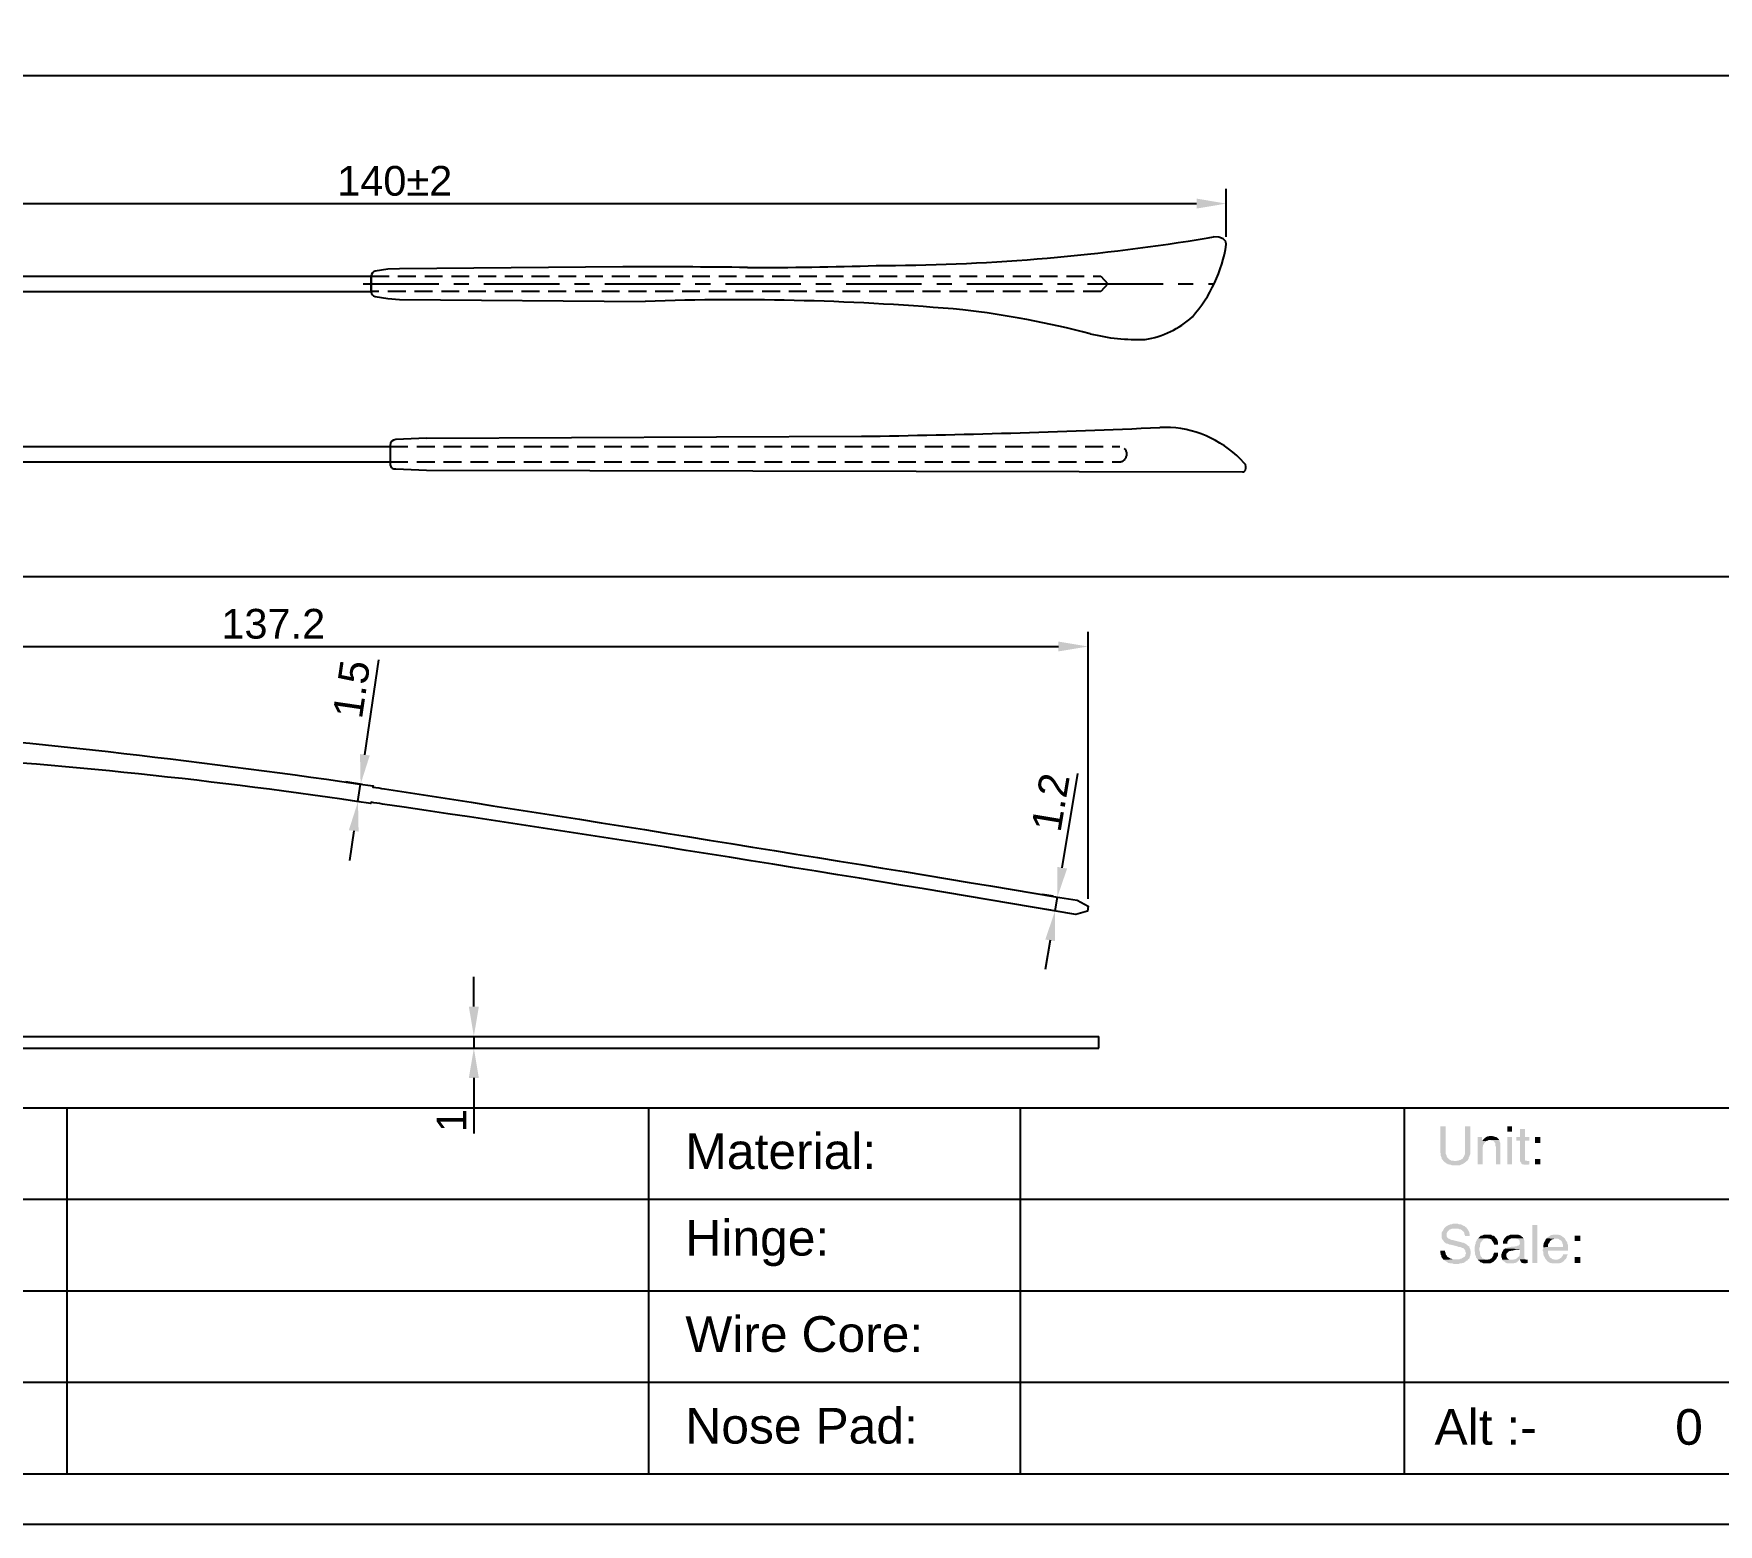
# Model space of a CAD drawing. Header units: millimetres. Extents: x 7018 to 13530, y 4187 to 5692.
# Drawn here: x 12321.6 to 12463.4, y 4951.9 to 5077.3 of the extents above; entities that cross this region are included whole.
import ezdxf

# ---------------------------------------------------------------- set-up
doc = ezdxf.new("R2010")
doc.units = ezdxf.units.MM
for name, pattern in [('CENTER', [50.8, 31.75, -6.35, 6.35, -6.35]), ('CENTER2', [28.575, 19.05, -3.175, 3.175, -3.175]), ('HIDDEN', [9.525, 6.35, -3.175]), ('HIDDEN2', [0.1875, 0.125, -0.0625])]:
    doc.linetypes.add(name, pattern=pattern)
for name, color, linetype in [('Center Line', 2, 'CENTER2'), ('Dimension', 3, 'Continuous'), ('Hidden Line', 1, 'HIDDEN2')]:
    doc.layers.add(name, color=color, linetype=linetype)
doc.styles.get("Standard").update_dxf_attribs({"font": 'arial.ttf'})
doc.styles.add('样式 1', font='romant.shx')
doc.dimstyles.new('ISO-25$0', dxfattribs={"dimtxt": 2.5, "dimasz": 2.5, "dimexe": 0.5, "dimexo": 1, "dimgap": 1, "dimtad": 0, "dimtih": 1, "dimtoh": 1, "dimdec": 1, "dimzin": 10, "dimdsep": 46, "dimlunit": 6, "dimtxsty": '样式 1', "dimcen": 0, "dimclrd": 256, "dimclre": 256, "dimclrt": 7, "dimazin": 0, "dimtfac": 1, "dimtdec": 1, "dimtofl": 0, "dimtmove": 0, "dimatfit": 0, "dimfxl": 1, "dimtolj": 1, "dimtzin": 10, "dimarcsym": 0})

# ---------------------------------------------------------------- blocks, each defined once
blk = doc.blocks.new('*D2916')
at = {"layer": 'Defpoints', "color": 0, "transparency": 16777216}
for p in [(12421.97, 5063.03), (12421.97, 5059.6), (12282.02, 5058.32)]:
    blk.add_point(p, dxfattribs=at)
at = {"layer": 'Dimension', "color": 0, "lineweight": -2, "transparency": 16777216}
for p, q in [((12282.02, 5058.94), (12282.02, 5064.28)), ((12421.97, 5060.22), (12421.97, 5064.28)), ((12284.52, 5063.03), (12419.47, 5063.03))]:
    blk.add_line(p, q, dxfattribs=at)
at = {"layer": 'Dimension', "color": 0, "transparency": 16777216}
for points in [[(12284.52, 5063.45), (12284.52, 5062.61), (12282.02, 5063.03)], [(12419.47, 5063.45), (12419.47, 5062.61), (12421.97, 5063.03)]]:
    blk.add_solid(points, dxfattribs=at)
at = {"layer": 'Dimension', "color": 0, "transparency": 16777216, "insert": (12351.99, 5064.93), "char_height": 2.5, "attachment_point": 5}
blk.add_mtext('140±2', dxfattribs=at)
blk = doc.blocks.new('*D2923')
at = {"layer": 'Defpoints', "color": 0, "transparency": 16777216}
for p in [(12358.65, 4992.94), (12358.65, 4991.94), (12358.65, 4991.94)]:
    blk.add_point(p, dxfattribs=at)
at = {"layer": 'Dimension', "color": 0, "lineweight": -2, "transparency": 16777216}
for p, q in [((12358.65, 4995.44), (12358.65, 4997.94)), ((12358.65, 4992.94), (12358.65, 4991.94)), ((12359.28, 4992.94), (12359.9, 4992.94)), ((12359.28, 4991.94), (12359.9, 4991.94)), ((12358.65, 4989.44), (12358.65, 4984.77))]:
    blk.add_line(p, q, dxfattribs=at)
at = {"layer": 'Dimension', "color": 0, "transparency": 16777216}
for points in [[(12358.23, 4995.44), (12359.07, 4995.44), (12358.65, 4992.94)], [(12358.23, 4989.44), (12359.07, 4989.44), (12358.65, 4991.94)]]:
    blk.add_solid(points, dxfattribs=at)
at = {"layer": 'Dimension', "color": 0, "transparency": 16777216, "insert": (12356.77, 4985.85), "char_height": 2.5, "attachment_point": 5, "rotation": 90}
blk.add_mtext('1', dxfattribs=at)
blk = doc.blocks.new('*D2926')
at = {"layer": 'Defpoints', "color": 0, "transparency": 16777216}
for p in [(12410.34, 5025.75), (12273.19, 5019.19), (12410.34, 5003.89)]:
    blk.add_point(p, dxfattribs=at)
at = {"layer": 'Dimension', "color": 0, "lineweight": -2, "transparency": 16777216}
for p, q in [((12273.19, 5019.82), (12273.19, 5027)), ((12410.34, 5004.51), (12410.34, 5027)), ((12275.69, 5025.75), (12407.84, 5025.75))]:
    blk.add_line(p, q, dxfattribs=at)
at = {"layer": 'Dimension', "color": 0, "transparency": 16777216}
for points in [[(12275.69, 5026.17), (12275.69, 5025.34), (12273.19, 5025.75)], [(12407.84, 5026.17), (12407.84, 5025.34), (12410.34, 5025.75)]]:
    blk.add_solid(points, dxfattribs=at)
at = {"layer": 'Dimension', "color": 0, "transparency": 16777216, "insert": (12341.77, 5027.65), "char_height": 2.5, "attachment_point": 5}
blk.add_mtext('137.2', dxfattribs=at)
blk = doc.blocks.new('*D2927')
at = {"layer": 'Defpoints', "color": 0, "transparency": 16777216}
for p in [(12407.76, 5004.67), (12408.03, 5004.62), (12407.83, 5003.45)]:
    blk.add_point(p, dxfattribs=at)
at = {"layer": 'Dimension', "color": 0, "lineweight": -2, "transparency": 16777216}
for p, q in [((12408.17, 5007.13), (12409.49, 5015.07)), ((12407.41, 5004.73), (12406.52, 5004.87)), ((12407.56, 5003.49), (12407.76, 5004.67)), ((12407.21, 5003.55), (12406.33, 5003.7)), ((12407.15, 5001.03), (12406.74, 4998.56))]:
    blk.add_line(p, q, dxfattribs=at)
at = {"layer": 'Dimension', "color": 0, "transparency": 16777216}
for points in [[(12407.76, 5007.2), (12408.58, 5007.07), (12407.76, 5004.67)], [(12406.74, 5001.09), (12407.56, 5000.96), (12407.56, 5003.49)]]:
    blk.add_solid(points, dxfattribs=at)
at = {"layer": 'Dimension', "color": 0, "transparency": 16777216, "insert": (12407.18, 5012.64), "char_height": 2.5, "attachment_point": 5, "rotation": 80.5238}
blk.add_mtext('1.2', dxfattribs=at)
blk = doc.blocks.new('*D2928')
at = {"layer": 'Defpoints', "color": 0, "transparency": 16777216}
for p in [(12349.12, 5014.17), (12349.87, 5014.06), (12349.66, 5012.59)]:
    blk.add_point(p, dxfattribs=at)
at = {"layer": 'Dimension', "color": 0, "lineweight": -2, "transparency": 16777216}
for p, q in [((12349.48, 5016.64), (12350.65, 5024.64)), ((12349.26, 5014.15), (12347.88, 5014.35)), ((12348.9, 5012.7), (12349.12, 5014.17)), ((12349.04, 5012.68), (12347.67, 5012.88)), ((12348.54, 5010.23), (12348.18, 5007.75))]:
    blk.add_line(p, q, dxfattribs=at)
at = {"layer": 'Dimension', "color": 0, "transparency": 16777216}
for points in [[(12349.07, 5016.7), (12349.89, 5016.58), (12349.12, 5014.17)], [(12348.13, 5010.29), (12348.95, 5010.17), (12348.9, 5012.7)]]:
    blk.add_solid(points, dxfattribs=at)
at = {"layer": 'Dimension', "color": 0, "transparency": 16777216, "insert": (12348.36, 5022.16), "char_height": 2.5, "attachment_point": 5, "rotation": 81.68}
blk.add_mtext('1.5', dxfattribs=at)

msp = doc.modelspace()

# ---------------------------------------------------------------- hatches: boundary and pattern name
at = {"transparency": 33554559}
for points in [[(12440.428, 4985.378), (12439.977, 4985.378), (12439.977, 4983.166), (12440.022, 4983.076), (12440.022, 4982.895), (12440.067, 4982.805), (12440.112, 4982.715), (12440.112, 4982.624), (12440.157, 4982.579), (12440.203, 4982.534), (12440.248, 4982.444), (12441.241, 4982.444), (12441.15, 4982.444), (12441.06, 4982.489), (12440.88, 4982.489), (12440.834, 4982.534), (12440.744, 4982.579), (12440.699, 4982.624), (12440.654, 4982.67), (12440.609, 4982.715), (12440.564, 4982.76), (12440.519, 4982.85), (12440.519, 4982.895), (12440.473, 4982.986), (12440.428, 4983.076), (12440.428, 4983.347)], [(12442.504, 4985.378), (12442.053, 4985.378), (12442.053, 4983.347), (12442.053, 4983.031), (12442.008, 4982.94), (12442.008, 4982.895), (12441.963, 4982.805), (12441.918, 4982.76), (12441.873, 4982.67), (12441.827, 4982.624), (12441.737, 4982.579), (12441.692, 4982.534), (12441.602, 4982.534), (12441.511, 4982.489), (12441.421, 4982.489), (12441.331, 4982.444), (12440.248, 4982.444), (12440.293, 4982.399), (12440.338, 4982.354), (12440.428, 4982.309), (12440.473, 4982.263), (12440.564, 4982.218), (12440.609, 4982.173), (12440.699, 4982.173), (12440.789, 4982.128), (12440.88, 4982.128), (12440.97, 4982.083), (12441.602, 4982.083), (12441.692, 4982.128), (12441.782, 4982.173), (12441.827, 4982.173), (12441.918, 4982.218), (12441.963, 4982.263), (12442.053, 4982.309), (12442.098, 4982.354), (12442.188, 4982.399), (12442.188, 4982.444), (12442.279, 4982.489), (12442.324, 4982.579), (12442.369, 4982.624), (12442.369, 4982.715), (12442.414, 4982.805), (12442.459, 4982.85), (12442.459, 4982.94), (12442.504, 4983.031), (12442.504, 4983.347)], [(12446.025, 4984.926), (12446.025, 4985.378), (12445.618, 4985.378), (12445.618, 4984.926)], [(12447.108, 4985.152), (12446.702, 4985.152), (12446.702, 4984.475), (12446.386, 4984.475), (12446.386, 4984.159), (12446.702, 4984.159), (12446.702, 4982.444), (12446.747, 4982.354), (12446.792, 4982.309), (12446.792, 4982.263), (12446.837, 4982.218), (12446.882, 4982.173), (12446.972, 4982.173), (12447.063, 4982.128), (12447.334, 4982.128), (12447.469, 4982.173), (12447.469, 4982.444), (12447.334, 4982.444), (12447.243, 4982.489), (12447.153, 4982.489), (12447.108, 4982.534), (12447.108, 4984.159), (12447.469, 4984.159), (12447.469, 4984.475), (12447.108, 4984.475)], [(12443.497, 4984.475), (12443.136, 4984.475), (12443.136, 4982.173), (12443.542, 4982.173), (12443.542, 4983.392), (12443.542, 4983.617), (12443.588, 4983.708), (12443.588, 4983.798), (12443.633, 4983.843), (12443.678, 4983.933), (12443.723, 4983.978), (12443.723, 4983.978), (12443.768, 4984.069), (12443.813, 4984.114), (12443.497, 4984.159)], [(12444.219, 4984.565), (12444.129, 4984.565), (12444.039, 4984.52), (12443.949, 4984.52), (12443.858, 4984.475), (12443.813, 4984.43), (12443.723, 4984.385), (12443.678, 4984.339), (12443.588, 4984.249), (12443.497, 4984.159), (12443.813, 4984.114), (12443.903, 4984.159), (12443.994, 4984.159), (12444.039, 4984.204), (12444.942, 4984.204), (12444.896, 4984.294), (12444.851, 4984.339), (12444.806, 4984.385), (12444.761, 4984.43), (12444.671, 4984.475), (12444.58, 4984.475), (12444.535, 4984.52), (12444.445, 4984.52), (12444.355, 4984.565)], [(12444.942, 4984.204), (12444.129, 4984.204), (12444.219, 4984.204), (12444.31, 4984.159), (12444.4, 4984.159), (12444.49, 4984.114), (12444.535, 4984.069), (12444.535, 4984.024), (12444.58, 4983.978), (12444.626, 4983.933), (12444.626, 4983.708), (12444.671, 4983.617), (12444.671, 4982.173), (12445.032, 4982.173), (12445.032, 4983.978), (12444.987, 4984.069), (12444.987, 4984.159)], [(12446.025, 4982.173), (12446.025, 4984.475), (12445.618, 4984.475), (12445.618, 4982.173)], [(12448.417, 4983.978), (12448.417, 4984.475), (12447.965, 4984.475), (12447.965, 4983.978)], [(12448.417, 4982.173), (12448.417, 4982.624), (12447.965, 4982.624), (12447.965, 4982.173)], [(12440.338, 4976.802), (12440.293, 4976.757), (12440.248, 4976.667), (12440.203, 4976.577), (12440.157, 4976.532), (12440.112, 4976.441), (12440.112, 4975.945), (12440.157, 4975.855), (12440.203, 4975.809), (12440.248, 4975.719), (12440.293, 4975.674), (12440.293, 4975.629), (12440.383, 4975.584), (12440.428, 4975.539), (12440.519, 4975.494), (12440.609, 4975.494), (12440.699, 4975.448), (12440.789, 4975.403), (12440.88, 4975.403), (12441.421, 4975.268), (12441.511, 4975.223), (12441.647, 4975.223), (12441.737, 4975.178), (12441.827, 4975.133), (12441.873, 4975.133), (12441.963, 4975.087), (12442.008, 4975.042), (12442.008, 4975.042), (12442.053, 4974.952), (12442.098, 4974.907), (12442.098, 4974.817), (12442.143, 4974.726), (12442.143, 4974.636), (12442.098, 4974.591), (12442.098, 4974.501), (12442.053, 4974.41), (12441.963, 4974.365), (12441.918, 4974.32), (12441.918, 4974.32), (12441.827, 4974.275), (12441.782, 4974.23), (12441.692, 4974.23), (12441.602, 4974.185), (12441.331, 4974.185), (12440.248, 4974.14), (12440.338, 4974.094), (12440.383, 4974.049), (12440.473, 4974.004), (12440.519, 4973.959), (12440.609, 4973.914), (12440.654, 4973.869), (12440.744, 4973.869), (12440.834, 4973.824), (12441.015, 4973.824), (12441.105, 4973.779), (12441.511, 4973.779), (12441.602, 4973.824), (12441.782, 4973.824), (12441.827, 4973.869), (12441.918, 4973.869), (12442.008, 4973.914), (12442.053, 4973.959), (12442.143, 4974.004), (12442.188, 4974.049), (12442.234, 4974.049), (12442.279, 4974.094), (12442.324, 4974.185), (12442.414, 4974.23), (12442.459, 4974.32), (12442.459, 4974.365), (12442.504, 4974.456), (12442.504, 4974.546), (12442.549, 4974.636), (12442.549, 4974.862), (12442.504, 4974.952), (12442.504, 4975.042), (12442.459, 4975.133), (12442.414, 4975.178), (12442.414, 4975.268), (12442.324, 4975.313), (12442.324, 4975.313), (12442.279, 4975.358), (12442.234, 4975.403), (12442.143, 4975.448), (12442.098, 4975.494), (12442.008, 4975.539), (12441.918, 4975.584), (12441.827, 4975.584), (12441.692, 4975.629), (12441.15, 4975.764), (12441.15, 4975.764), (12441.015, 4975.809), (12440.925, 4975.809), (12440.834, 4975.855), (12440.744, 4975.9), (12440.699, 4975.9), (12440.654, 4975.945), (12440.609, 4975.99), (12440.564, 4976.035), (12440.519, 4976.125), (12440.519, 4976.351), (12440.564, 4976.441), (12440.609, 4976.532), (12440.654, 4976.577), (12440.699, 4976.622), (12440.744, 4976.667), (12440.789, 4976.712), (12440.88, 4976.712), (12440.97, 4976.757), (12441.241, 4976.757)], [(12441.241, 4977.163), (12441.015, 4977.163), (12440.925, 4977.118), (12440.834, 4977.118), (12440.744, 4977.073), (12440.699, 4977.073), (12440.609, 4977.028), (12440.564, 4976.983), (12440.473, 4976.938), (12440.428, 4976.893), (12440.383, 4976.848), (12440.338, 4976.802), (12441.241, 4976.757), (12441.511, 4976.757), (12441.602, 4976.712), (12441.692, 4976.712), (12441.737, 4976.667), (12441.827, 4976.622), (12441.827, 4976.577), (12441.918, 4976.532), (12441.963, 4976.486), (12442.008, 4976.396), (12442.008, 4976.306), (12442.053, 4976.216), (12442.053, 4976.125), (12442.459, 4976.125), (12442.459, 4976.306), (12442.414, 4976.396), (12442.414, 4976.486), (12442.369, 4976.577), (12442.324, 4976.622), (12442.279, 4976.712), (12442.234, 4976.757), (12442.188, 4976.848), (12442.098, 4976.893), (12442.098, 4976.893), (12442.008, 4976.983), (12441.963, 4976.983), (12441.873, 4977.028), (12441.782, 4977.073), (12441.737, 4977.118), (12441.557, 4977.118), (12441.466, 4977.163), (12441.376, 4977.163)], [(12443.949, 4976.261), (12443.678, 4976.261), (12443.588, 4976.216), (12443.497, 4976.171), (12443.407, 4976.171), (12443.362, 4976.125), (12443.272, 4976.035), (12443.226, 4975.99), (12443.181, 4975.945), (12443.994, 4975.945), (12444.084, 4975.9), (12444.174, 4975.9), (12444.265, 4975.855), (12444.31, 4975.809), (12444.355, 4975.719), (12444.4, 4975.674), (12444.445, 4975.584), (12444.49, 4975.494), (12444.49, 4975.403), (12444.851, 4975.403), (12444.851, 4975.629), (12444.806, 4975.674), (12444.806, 4975.764), (12444.761, 4975.855), (12444.716, 4975.9), (12444.671, 4975.99), (12444.58, 4976.035), (12444.58, 4976.08), (12444.535, 4976.125), (12444.445, 4976.171), (12444.355, 4976.171), (12444.31, 4976.216), (12444.219, 4976.261), (12444.039, 4976.261)], [(12446.205, 4976.261), (12445.889, 4976.261), (12445.799, 4976.216), (12445.709, 4976.171), (12445.664, 4976.171), (12445.573, 4976.125), (12445.528, 4976.08), (12445.483, 4976.035), (12445.438, 4975.99), (12445.393, 4975.945), (12445.348, 4975.855), (12445.303, 4975.764), (12445.257, 4975.674), (12445.257, 4975.494), (12445.618, 4975.494), (12445.618, 4975.629), (12445.664, 4975.719), (12445.709, 4975.764), (12445.754, 4975.855), (12445.799, 4975.855), (12445.889, 4975.9), (12445.98, 4975.945), (12446.972, 4975.945), (12446.927, 4976.035), (12446.837, 4976.08), (12446.792, 4976.125), (12446.747, 4976.171), (12446.657, 4976.216), (12446.611, 4976.216), (12446.521, 4976.261), (12446.295, 4976.261)], [(12447.74, 4973.869), (12447.74, 4977.073), (12448.146, 4977.073), (12448.146, 4973.869)], [(12449.726, 4976.261), (12449.5, 4976.261), (12449.41, 4976.216), (12449.319, 4976.216), (12449.229, 4976.171), (12449.184, 4976.125), (12449.094, 4976.08), (12449.049, 4976.035), (12448.958, 4975.99), (12448.913, 4975.945), (12449.726, 4975.9), (12449.906, 4975.9), (12449.996, 4975.855), (12450.041, 4975.809), (12450.132, 4975.764), (12450.177, 4975.719), (12450.177, 4975.719), (12450.222, 4975.629), (12450.267, 4975.584), (12450.267, 4975.494), (12450.312, 4975.403), (12450.312, 4975.223), (12449.049, 4975.223), (12448.642, 4975.178), (12448.642, 4975.087), (12448.597, 4974.997), (12448.597, 4974.907), (12448.642, 4974.817), (12448.642, 4974.636), (12448.687, 4974.546), (12448.687, 4974.456), (12448.733, 4974.41), (12448.778, 4974.32), (12448.823, 4974.23), (12448.868, 4974.185), (12448.913, 4974.14), (12449.726, 4974.14), (12449.635, 4974.14), (12449.545, 4974.185), (12449.455, 4974.185), (12449.364, 4974.23), (12449.319, 4974.275), (12449.229, 4974.32), (12449.184, 4974.365), (12449.184, 4974.41), (12449.139, 4974.456), (12449.094, 4974.546), (12449.094, 4974.591), (12449.049, 4974.681), (12449.049, 4974.907), (12450.718, 4974.907), (12450.718, 4975.403), (12450.673, 4975.494), (12450.673, 4975.584), (12450.628, 4975.674), (12450.583, 4975.719), (12450.538, 4975.809), (12450.493, 4975.855), (12450.448, 4975.945), (12450.402, 4975.99), (12450.357, 4976.035), (12450.267, 4976.08), (12450.222, 4976.125), (12450.132, 4976.171), (12450.087, 4976.216), (12449.996, 4976.216), (12449.906, 4976.261), (12449.816, 4976.261)], [(12440.383, 4974.907), (12439.977, 4974.907), (12439.977, 4974.726), (12440.022, 4974.636), (12440.022, 4974.546), (12440.067, 4974.501), (12440.067, 4974.41), (12440.112, 4974.32), (12440.157, 4974.275), (12440.203, 4974.185), (12440.248, 4974.14), (12441.331, 4974.185), (12441.015, 4974.185), (12440.925, 4974.23), (12440.834, 4974.23), (12440.789, 4974.275), (12440.699, 4974.32), (12440.654, 4974.365), (12440.609, 4974.365), (12440.564, 4974.41), (12440.519, 4974.501), (12440.473, 4974.546), (12440.428, 4974.636), (12440.428, 4974.726), (12440.383, 4974.817)], [(12443.181, 4975.945), (12443.091, 4975.855), (12443.046, 4975.809), (12443.046, 4975.719), (12443.001, 4975.674), (12442.956, 4975.584), (12442.956, 4975.494), (12442.911, 4975.403), (12442.911, 4975.313), (12442.865, 4975.223), (12442.865, 4974.862), (12442.911, 4974.771), (12442.911, 4974.591), (12442.956, 4974.501), (12443.001, 4974.41), (12443.001, 4974.32), (12443.046, 4974.275), (12443.091, 4974.185), (12443.136, 4974.14), (12443.903, 4974.14), (12443.768, 4974.14), (12443.723, 4974.185), (12443.633, 4974.23), (12443.542, 4974.23), (12443.497, 4974.32), (12443.452, 4974.365), (12443.407, 4974.41), (12443.362, 4974.501), (12443.362, 4974.546), (12443.317, 4974.636), (12443.317, 4974.817), (12443.272, 4974.952), (12443.272, 4975.133), (12443.317, 4975.223), (12443.317, 4975.403), (12443.362, 4975.494), (12443.362, 4975.584), (12443.407, 4975.629), (12443.452, 4975.674), (12443.452, 4975.719), (12443.542, 4975.764), (12443.588, 4975.855), (12443.678, 4975.9), (12443.723, 4975.9), (12443.813, 4975.945), (12443.903, 4975.945)], [(12445.438, 4975.087), (12445.393, 4975.042), (12445.303, 4974.997), (12445.303, 4974.952), (12445.257, 4974.907), (12445.212, 4974.817), (12445.167, 4974.771), (12445.167, 4974.681), (12445.122, 4974.591), (12445.122, 4974.365), (12445.167, 4974.275), (12445.167, 4974.185), (12445.212, 4974.14), (12445.934, 4974.14), (12445.799, 4974.14), (12445.709, 4974.185), (12445.664, 4974.23), (12445.618, 4974.275), (12445.573, 4974.365), (12445.528, 4974.456), (12445.528, 4974.591), (12445.573, 4974.681), (12445.618, 4974.726), (12445.664, 4974.771), (12445.709, 4974.817), (12445.799, 4974.862), (12445.889, 4974.862), (12445.98, 4974.907), (12446.07, 4974.907), (12446.431, 4974.997), (12446.611, 4974.997), (12446.702, 4975.042)], [(12446.972, 4975.945), (12446.16, 4975.945), (12446.341, 4975.945), (12446.386, 4975.9), (12446.476, 4975.9), (12446.566, 4975.855), (12446.611, 4975.809), (12446.657, 4975.719), (12446.657, 4975.629), (12446.702, 4975.539), (12446.702, 4975.539), (12446.657, 4975.448), (12446.657, 4975.403), (12446.611, 4975.358), (12446.521, 4975.313), (12446.476, 4975.313), (12446.386, 4975.268), (12445.889, 4975.223), (12445.754, 4975.178), (12445.664, 4975.178), (12445.573, 4975.133), (12445.528, 4975.133), (12445.438, 4975.087), (12446.702, 4975.042), (12446.702, 4974.726), (12446.657, 4974.636), (12446.657, 4974.501), (12446.611, 4974.41), (12446.521, 4974.365), (12446.476, 4974.32), (12446.431, 4974.275), (12446.386, 4974.23), (12446.295, 4974.185), (12446.205, 4974.185), (12446.115, 4974.14), (12445.212, 4974.14), (12445.257, 4974.049), (12445.348, 4974.004), (12445.393, 4973.959), (12445.438, 4973.914), (12445.528, 4973.869), (12445.618, 4973.824), (12446.16, 4973.824), (12446.205, 4973.869), (12446.295, 4973.869), (12446.386, 4973.914), (12446.476, 4973.959), (12446.521, 4974.004), (12446.611, 4974.094), (12446.611, 4974.094), (12446.702, 4974.185), (12447.108, 4974.185), (12447.063, 4974.275), (12447.063, 4975.719), (12447.018, 4975.809), (12447.018, 4975.9)], [(12448.913, 4975.945), (12448.913, 4975.9), (12448.823, 4975.809), (12448.823, 4975.764), (12448.778, 4975.674), (12448.733, 4975.629), (12448.687, 4975.539), (12448.687, 4975.448), (12448.642, 4975.358), (12448.642, 4975.178), (12449.049, 4975.223), (12449.049, 4975.403), (12449.094, 4975.494), (12449.139, 4975.539), (12449.184, 4975.629), (12449.229, 4975.674), (12449.229, 4975.719), (12449.319, 4975.764), (12449.364, 4975.855), (12449.455, 4975.855), (12449.545, 4975.9), (12449.726, 4975.9)], [(12451.756, 4975.719), (12451.756, 4976.171), (12451.305, 4976.171), (12451.305, 4975.719)], [(12444.851, 4974.726), (12444.49, 4974.726), (12444.49, 4974.681), (12444.445, 4974.591), (12444.445, 4974.501), (12444.4, 4974.41), (12444.355, 4974.365), (12444.31, 4974.275), (12444.219, 4974.23), (12444.174, 4974.185), (12444.084, 4974.185), (12443.994, 4974.14), (12443.136, 4974.14), (12443.181, 4974.094), (12443.272, 4974.049), (12443.317, 4973.959), (12443.407, 4973.914), (12443.452, 4973.914), (12443.542, 4973.869), (12443.633, 4973.824), (12444.174, 4973.824), (12444.265, 4973.869), (12444.355, 4973.914), (12444.445, 4973.959), (12444.49, 4974.004), (12444.535, 4974.049), (12444.58, 4974.094), (12444.626, 4974.14), (12444.671, 4974.185), (12444.716, 4974.275), (12444.761, 4974.365), (12444.806, 4974.41), (12444.851, 4974.501), (12444.851, 4974.591)], [(12447.108, 4974.185), (12446.702, 4974.185), (12446.702, 4974.094), (12447.198, 4974.14), (12447.198, 4974.14)], [(12447.334, 4974.14), (12447.198, 4974.14), (12446.702, 4974.094), (12446.747, 4974.004), (12446.792, 4973.959), (12446.792, 4973.959), (12446.837, 4973.869), (12446.927, 4973.869), (12447.018, 4973.824), (12447.198, 4973.824), (12447.243, 4973.869), (12447.334, 4973.869)], [(12450.718, 4974.591), (12450.312, 4974.591), (12450.312, 4974.546), (12450.267, 4974.456), (12450.222, 4974.41), (12450.177, 4974.32), (12450.087, 4974.275), (12450.041, 4974.23), (12449.951, 4974.185), (12449.906, 4974.185), (12449.816, 4974.14), (12448.913, 4974.14), (12448.958, 4974.049), (12449.003, 4974.004), (12449.094, 4973.959), (12449.139, 4973.914), (12449.229, 4973.869), (12449.319, 4973.869), (12449.41, 4973.824), (12449.996, 4973.824), (12450.041, 4973.869), (12450.132, 4973.869), (12450.222, 4973.914), (12450.267, 4973.959), (12450.357, 4974.004), (12450.402, 4974.049), (12450.448, 4974.14), (12450.538, 4974.185), (12450.583, 4974.275), (12450.628, 4974.32), (12450.628, 4974.41), (12450.673, 4974.501)], [(12451.756, 4973.869), (12451.756, 4974.365), (12451.305, 4974.365), (12451.305, 4973.869)]]:
    msp.add_hatch(color=256, dxfattribs=at).paths.add_polyline_path(points)

# ---------------------------------------------------------------- linework, layer by layer
for p, q in [((12204.369, 5073.816), (12600.807, 5073.816)), ((12420.445, 5060.15), (12420.911, 5060.234)), ((12421.335, 5060.192), (12420.911, 5060.234)), ((12421.335, 5060.192), (12420.911, 5060.234)), ((12421.717, 5060.066), (12421.335, 5060.192)), ((12421.928, 5059.853), (12421.717, 5060.066)), ((12421.97, 5059.599), (12421.928, 5059.853)), ((12421.97, 5059.599), (12421.928, 5059.853)), ((12351.414, 5057.508), (12350.349, 5057.33)), ((12352.388, 5057.55), (12351.414, 5057.508)), ((12371.175, 5057.696), (12352.388, 5057.55)), ((12392.52, 5057.819), (12393.283, 5057.819)), ((12310.955, 5056.922), (12350.015, 5056.922)), ((12310.955, 5055.622), (12350.015, 5055.622)), ((12350.015, 5055.572), (12350.015, 5056.972)), ((12350.015, 5056.935), (12350.015, 5055.609)), ((12350.349, 5055.215), (12351.414, 5055.037)), ((12351.414, 5055.037), (12352.388, 5054.953)), ((12352.388, 5054.953), (12373.072, 5054.803)), ((12354.655, 5043.294), (12391.266, 5043.444)), ((12302.473, 5042.594), (12351.608, 5042.594)), ((12302.473, 5041.294), (12351.608, 5041.294)), ((12352.087, 5040.706), (12354.654, 5040.594)), ((12354.654, 5040.594), (12423.336, 5040.444)), ((12204.369, 5031.644), (12600.807, 5031.644)), ((12271.993, 4992.936), (12411.236, 4992.936)), ((12271.993, 4991.936), (12411.236, 4991.936)), ((12411.236, 4991.936), (12411.236, 4992.936)), ((12191.551, 4956.132), (12600.807, 4956.132))]:
    msp.add_line(p, q)
at = {"color": 1, "linetype": 'HIDDEN', "lineweight": 9, "ltscale": 0.2}
msp.add_line((12376.182, 5057.7), (12375.758, 5057.7), dxfattribs=at)
msp.add_lwpolyline([(12604.845, 4951.873), (12604.845, 5248.873), (12184.845, 5248.873), (12184.845, 4951.873)], close=True)
for points in [[(12354.655, 5043.294), (12352.086, 5043.178, 0.4010141), (12351.608, 5042.679), (12351.608, 5041.055)], [(12308.122, 5018.826, -0.015884), (12350.173, 5014.015), (12350.161, 5013.916, -0.000362), (12351.121, 5013.774, -0.0030539), (12409.426, 5004.39), (12410.343, 5003.887), (12410.298, 5003.486), (12409.3, 5003.195, 0.0058162), (12350.973, 5012.491, 0.0005729), (12349.999, 5012.639), (12349.987, 5012.539, 0.0228946), (12310.775, 5016.624)]]:
    msp.add_lwpolyline(points, format="xyb")
for points in [[(12204.369, 4986.912), (12600.807, 4986.912)], [(12324.393, 4986.912), (12324.393, 4956.132)], [(12373.362, 4986.912), (12373.362, 4956.132)], [(12404.638, 4986.912), (12404.638, 4956.132)], [(12436.953, 4986.912), (12436.953, 4956.132)], [(12204.369, 4979.24), (12500.499, 4979.24)], [(12204.369, 4971.522), (12553.439, 4971.522)], [(12204.369, 4963.849), (12500.499, 4963.849)]]:
    msp.add_lwpolyline(points)
for centre, radius, start, end in [((12392.203, 5229.807), 171.992, 270.35963, 279.45094), ((12392.203, 5229.807), 171.992, 270.35963, 279.45094), ((12410.113, 5061.422), 11.996, 318.65115, 351.2592), ((12350.415, 5056.935), 0.4, 99.48789, 180), ((12374.082, 4517.077), 540.627, 89.19547, 90.30808), ((12382.378, 5361.836), 304.187, 269.8672, 271.91069), ((12350.415, 5055.609), 0.4, 180, 260.51211), ((12380.668, 4837.892), 217.044, 84.94049, 92.00562), ((12390.17, 4973.5), 81.165, 75.47578, 83.17991), ((12413.891, 5059.299), 7.81, 279.26343, 312.02126), ((12414.609, 5068.903), 17.32, 256.36294, 271.78424), ((12378.781, 5895.962), 852.609, 270.839008, 272.528287), ((12417.144, 5020.236), 23.959, 89.69647, 91.79743), ((12416.636, 5034.939), 9.277, 42.3883, 86.07791), ((12351.993, 5041.08), 0.385, 183.60863, 284.08009), ((12423.324, 5040.749), 0.305, 272.1717, 329.10834), ((12423.083, 5040.819), 0.552, 335.79049, 42.72094)]:
    msp.add_arc(centre, radius, start, end)
at = {"layer": 'Center Line', "linetype": 'CENTER', "ltscale": 0.2}
msp.add_line((12349.344, 5056.272), (12420.948, 5056.272), dxfattribs=at)
at = {"layer": 'Hidden Line', "ltscale": 12}
for p, q in [((12350.015, 5056.922), (12411.418, 5056.922)), ((12411.418, 5055.622), (12350.015, 5055.622)), ((12411.418, 5056.922), (12412.005, 5056.272)), ((12412.005, 5056.272), (12411.418, 5055.622)), ((12351.608, 5042.594), (12413.006, 5042.594)), ((12351.608, 5041.294), (12413.006, 5041.294))]:
    msp.add_line(p, q, dxfattribs=at)
msp.add_arc((12412.955, 5041.944), 0.652, 274.48808, 85.51192, dxfattribs=at)

# ---------------------------------------------------------------- texts
at = {"char_height": 2.99966, "width": 34.34827, "attachment_point": 5}
for s, insert in [('\\pxql;Material:', (12393.626, 4983.255)), ('\\pxql;Hinge:', (12393.626, 4975.537)), ('\\pxql; Wire Core:', (12392.459, 4967.864)), ('\\pxql;Nose Pad:', (12393.626, 4960.147)), ('\\pxql;Alt :-          0', (12456.67, 4960.047))]:
    msp.add_mtext(s, dxfattribs=dict(at, insert=insert))

# ---------------------------------------------------------------- dimensions: what is measured, and where the dimension line sits
at = {"layer": 'Dimension'}
for base, p1, p2, override, picture, middle in [((12421.97, 5063.029), (12282.015, 5058.318), (12421.97, 5059.599), {"dimexe": 1.25, "dimexo": 0.625, "dimgap": 0.625, "dimtad": 1, "dimzin": 8, "dimlunit": 2, "dimpost": '<>', "dimtxsty": 'Standard', "dimcen": 2.5, "dimclrd": 0, "dimclre": 0, "dimclrt": 0, "dimadec": 0, "dimtol": 1, "dimtp": 2, "dimtm": 2, "dimtdec": 2, "dimtofl": 1, "dimatfit": 3, "dimtolj": 0, "dimtzin": 8}, '*D2916', (12351.993, 5064.93)), ((12410.343, 5025.752), (12273.19, 5019.193), (12410.343, 5003.887), {"dimexe": 1.25, "dimexo": 0.625, "dimgap": 0.625, "dimtad": 1, "dimtih": 0, "dimtoh": 0, "dimzin": 8, "dimlunit": 2, "dimtxsty": 'Standard', "dimcen": 2.5, "dimclrd": 0, "dimclre": 0, "dimclrt": 0, "dimadec": 0, "dimtp": 0.2, "dimtm": 0.2, "dimtdec": 2, "dimtofl": 1, "dimatfit": 3, "dimtolj": 0, "dimtzin": 8}, '*D2926', (12341.767, 5027.654))]:
    dim = msp.add_linear_dim(base=base, p1=p1, p2=p2, dimstyle='ISO-25$0', override=override, dxfattribs=at)
    dim.commit()
    dim.dimension.update_dxf_attribs({"geometry": picture, "text_midpoint": middle})
for p1, p2, distance, picture, middle in [((12349.66, 5012.588), (12349.875, 5014.059), 0.765, '*D2928', (12348.364, 5022.155)), ((12407.83, 5003.447), (12408.027, 5004.624), 0.273, '*D2927', (12407.182, 5012.643))]:
    dim = msp.add_aligned_dim(p1=p1, p2=p2, distance=distance, dimstyle='ISO-25$0', override={"dimexe": 1.25, "dimexo": 0.625, "dimgap": 0.625, "dimtad": 1, "dimtih": 0, "dimtoh": 0, "dimzin": 8, "dimlunit": 2, "dimtxsty": 'Standard', "dimcen": 2.5, "dimclrd": 0, "dimclre": 0, "dimclrt": 0, "dimadec": 0, "dimtp": 0.2, "dimtm": 0.2, "dimtdec": 2, "dimtofl": 1, "dimatfit": 3, "dimtolj": 0, "dimtzin": 8}, dxfattribs=at)
    dim.commit()
    dim.dimension.update_dxf_attribs({"geometry": picture, "text_midpoint": middle})
dim = msp.add_linear_dim(base=(12358.65, 4991.936), p1=(12358.65, 4992.936), p2=(12358.65, 4991.936), angle=90, dimstyle='ISO-25$0', override={"dimexe": 1.25, "dimexo": 0.625, "dimgap": 0.625, "dimtad": 1, "dimtih": 0, "dimtoh": 0, "dimzin": 8, "dimlunit": 2, "dimtxsty": 'Standard', "dimcen": 2.5, "dimclrd": 0, "dimclre": 0, "dimclrt": 0, "dimadec": 0, "dimtp": 0.2, "dimtm": 0.2, "dimtdec": 2, "dimtofl": 1, "dimatfit": 3, "dimtolj": 0, "dimtzin": 8}, dxfattribs=at)
dim.commit()
dim.dimension.update_dxf_attribs({"geometry": '*D2923', "text_midpoint": (12356.77, 4985.851)})

doc.saveas('drawing.dxf')
